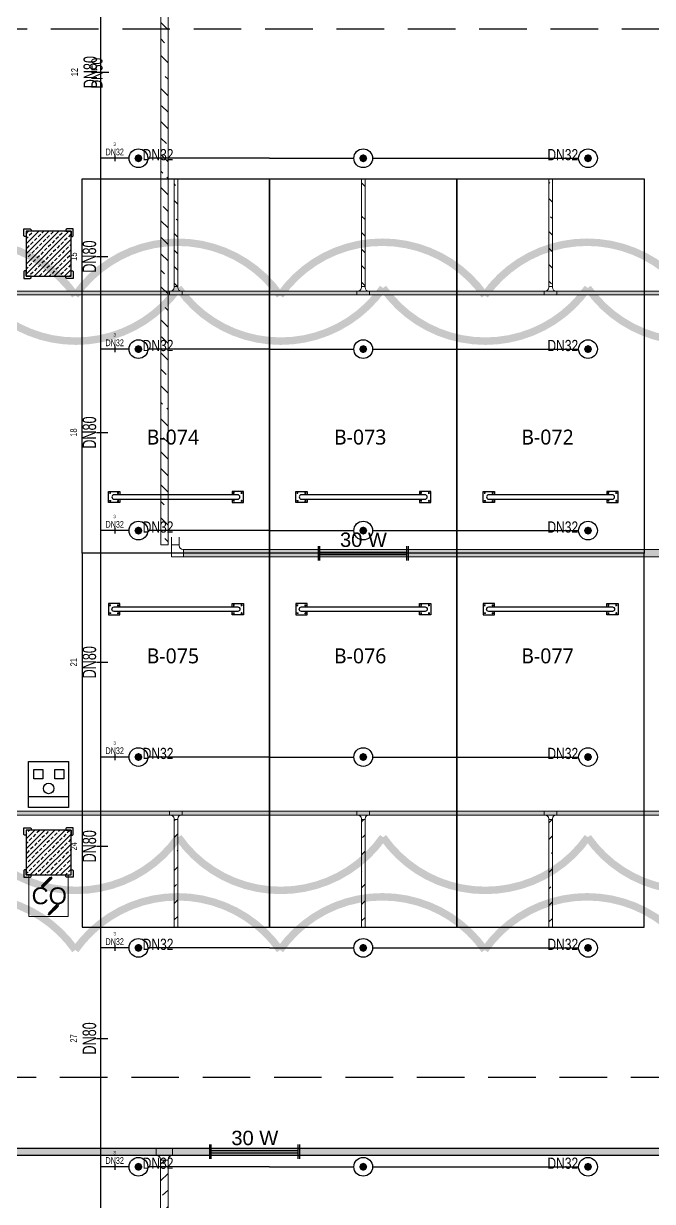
# Model space of a CAD drawing. Header units: millimetres. Extents: x -379292 to 1221486, y 92049 to 447512.
# Drawn here: x -226488 to -218096, y 251956 to 267694 of the extents above; entities that cross this region are included whole.
import ezdxf
from ezdxf.enums import TextEntityAlignment as Align

# ---------------------------------------------------------------- set-up
doc = ezdxf.new("R2010")
doc.units = ezdxf.units.MM
doc.linetypes.add('HIDDEN', pattern=[9.525, 6.35, -3.175])
for name, color, linetype in [('-M-YNGN-BORUID', 7, 'Continuous'), ('-M-YNGN-BORUUZUN', 7, 'Continuous'), ('-M-YNGN-BORUYUK', 7, 'Continuous'), ('-M-YNGN-SPR-YUK', 7, 'Continuous'), ('-M-YNGN-ZON1-CAP-', 7, 'Continuous'), ('-M-YNGN-ZON1-SPR-', 7, 'Continuous'), ('05_HATCH CONCRETE', 141, 'Continuous'), ('05_SYMBOL', 2, 'Continuous'), ('08_LAMP', 4, 'Continuous'), ('08_SOCKET', 4, 'Continuous'), ('202-A-Y-MahalAd', 141, 'Continuous'), ('E_CT_ZA', 6, 'Continuous')]:
    doc.layers.add(name, color=color, linetype=linetype)
doc.layers.add('-M-YNGN-SPR-CAPCIZGI', color=188, linetype='Continuous', plot=False)
for name, color, linetype, lineweight in [('-M-YNGN-ZON1', 5, 'SP', 30), ('08_DEDECTOR', 3, 'Continuous', 9), ('E_CT_AYDINLATMA', 3, 'Continuous', 9), ('E_CT_KIRMIZI', 1, 'Continuous', 9)]:
    doc.layers.add(name, color=color, linetype=linetype, lineweight=lineweight)
doc.styles.add('CIZGI', font='tahoma.ttf', dxfattribs={"width": 0.8, "oblique": 20})
doc.styles.add('HCAD', font='HCAD.SHX', dxfattribs={"width": 0.8, "height": 0.2})
doc.styles.add('PIPESIZE', font='hcad.shx', dxfattribs={"width": 0.8})
doc.styles.add('SPR-NOT', font='romans.shx')
doc.styles.get("Standard").update_dxf_attribs({"font": 'segoeuil.ttf'})
doc.styles.add('YAZI-2', font='arial.ttf', dxfattribs={"height": 2})
doc.styles.add('YAZI-3', font='arial.ttf', dxfattribs={"height": 3})
doc.linetypes.add('SP', pattern='A,2,-0.1,["SP",CIZGI,S=0.14,R=0.2,X=0,Y=-0.07],-0.255', length=2.355)
pattern_1 = [(225, (905000, -3e-07), (67.351921, -67.351921), []), (225, (904932.65, -3e-07), (67.351921, -67.351921), [47.625, -23.8125])]

# ---------------------------------------------------------------- blocks, each defined once
blk = doc.blocks.new('202_Vida')
at = {"color": 0, "linetype": 'ByBlock', "ltscale": 0.2}
for points in [[(1, 0), (-1, 0)], [(0, 1), (0, -1)]]:
    blk.add_lwpolyline(points, dxfattribs=at)
at = {"color": 0, "linetype": 'ByBlock'}
for radius in [0.42, 0.23, 0.155]:
    blk.add_circle((0, 0), radius, dxfattribs=at)
blk = doc.blocks.new('202_Stoper')
at = {"color": 0, "linetype": 'ByBlock'}
for points in [[(-750, -30), (-750, -75), (-900, -75), (-900, 75), (-750, 75), (-750, 30)], [(750, -30), (750, -75), (900, -75), (900, 75), (750, 75), (750, 30)]]:
    blk.add_lwpolyline(points, dxfattribs=at)
blk.add_lwpolyline([(825, -30, 1), (825, 30), (-825, 30, 1), (-825, -30)], format="xyb", close=True, dxfattribs=at)
at = {"color": 0, "linetype": 'ByBlock', "yscale": 10, "zscale": 10, "rotation": 180}
for p, xscale in [((-877, 53), -10), ((-772, 53), 10), ((772, 53), -10), ((877, 53), 10)]:
    blk.add_blockref('202_Vida', p, dxfattribs=dict(at, xscale=xscale))
at = {"color": 0, "linetype": 'ByBlock', "yscale": 10, "zscale": 10}
for p, xscale in [((-877, -52), 10), ((-772, -52), -10), ((772, -52), 10), ((877, -52), -10)]:
    blk.add_blockref('202_Vida', p, dxfattribs=dict(at, xscale=xscale))
blk = doc.blocks.new('202_Mahalblok')
at = {"color": 0, "linetype": 'ByBlock', "flags": 128}
blk.add_lwpolyline([(0, 0), (0, 5000), (2500, 5000), (2500, 0)], close=True, dxfattribs=at)
at = {"color": 252}
blk.add_blockref('202_Stoper', (1250, 750), dxfattribs=at)
at = {"color": 0, "linetype": 'ByBlock', "ltscale": 25}
blk.add_attdef('MAHALNO', text='', height=200, dxfattribs=at).set_placement((1209, 1390), align=Align.BOTTOM_CENTER)
blk = doc.blocks.new('bariyer')
at = {"color": 8, "ltscale": 25}
blk.add_lwpolyline([(0, -70), (15, -70, 0.414214), (30, -55), (30, 30), (-55, 30, 0.414214), (-70, 15), (-70, 0), (0, 0)], format="xyb", close=True, dxfattribs=at)
blk = doc.blocks.new('OtoParkBodrumKatMimari')
at = {"layer": '05_HATCH CONCRETE'}
h = blk.add_hatch(dxfattribs=at)
h.set_pattern_fill('ANSI33', color=8, scale=15, angle=180, style=0)
h.set_pattern_definition(pattern_1)
h.paths.add_polyline_path([(20500, 164100), (19900, 164100), (19900, 163500), (20500, 163500)])
h = blk.add_hatch(dxfattribs=at)
h.set_pattern_fill('ANSI33', color=8, scale=15, angle=180, style=0)
h.set_pattern_definition(pattern_1)
h.paths.add_polyline_path([(20500, 156100), (19900, 156100), (19900, 155500), (20500, 155500)])
at = {"color": 5}
for points in [[(20500, 164100), (19900, 164100), (19900, 163500), (20500, 163500)], [(20500, 156100), (19900, 156100), (19900, 155500), (20500, 155500)]]:
    blk.add_lwpolyline(points, close=True, dxfattribs=at)
at = {"layer": '05_SYMBOL', "color": 252, "linetype": 'HIDDEN', "ltscale": 100}
blk.add_lwpolyline([(130500, 154800), (130500, 164800, 0.414214), (128500, 166800), (19400, 166800, 0.414214), (17400, 164800), (17400, 154800, 0.414214), (19400, 152800), (128500, 152800, 0.414214)], format="xyb", close=True, dxfattribs=at)
at = {"layer": '05_SYMBOL', "color": 8, "xscale": -1}
for p in [(19900, 164100), (19900, 156100)]:
    blk.add_blockref('bariyer', p, dxfattribs=at)
at = {"layer": '05_SYMBOL', "color": 8}
for p in [(20500, 164100), (20500, 156100)]:
    blk.add_blockref('bariyer', p, dxfattribs=at)
at = {"layer": '05_SYMBOL', "color": 8, "rotation": 180}
for p in [(19900, 163500), (19900, 155500)]:
    blk.add_blockref('bariyer', p, dxfattribs=at)
at = {"layer": '05_SYMBOL', "color": 8, "xscale": -1, "rotation": 180}
for p in [(20500, 163500), (20500, 155500)]:
    blk.add_blockref('bariyer', p, dxfattribs=at)
at = {"layer": '202-A-Y-MahalAd', "color": 8, "ltscale": 25}
for p, values in [((20650, 159800), {'MAHALNO': 'B-074'}), ((23150, 159800), {'MAHALNO': 'B-073'}), ((25650, 159800), {'MAHALNO': 'B-072'})]:
    blk.add_blockref('202_Mahalblok', p, dxfattribs=at).add_auto_attribs(values)
ref = blk.add_blockref('202_Mahalblok', (20650, 159800), dxfattribs=dict(at, xscale=-1, rotation=180))
ref.add_attrib('MAHALNO', 'B-075', dxfattribs={"layer": '0', "color": 0, "linetype": 'ByBlock', "ltscale": 25, "height": 200}).set_placement((21859, 158267), align=Align.BOTTOM_CENTER)
ref = blk.add_blockref('202_Mahalblok', (23150, 159800), dxfattribs=dict(at, xscale=-1, rotation=180))
ref.add_attrib('MAHALNO', 'B-076', dxfattribs={"layer": '0', "color": 0, "linetype": 'ByBlock', "ltscale": 25, "height": 200}).set_placement((24359, 158267), align=Align.BOTTOM_CENTER)
ref = blk.add_blockref('202_Mahalblok', (25650, 159800), dxfattribs=dict(at, xscale=-1, rotation=180))
ref.add_attrib('MAHALNO', 'B-077', dxfattribs={"layer": '0', "color": 0, "linetype": 'ByBlock', "ltscale": 25, "height": 200}).set_placement((26859, 158267), align=Align.BOTTOM_CENTER)
blk = doc.blocks.new('SP-C-UP-12')
at = {"ltscale": 10}
blk.add_line((0, 0), (0, 0), dxfattribs=at)
at = {"color": 1, "linetype": 'Continuous'}
blk.add_circle((0, 0), 12.5, dxfattribs=at)
at = {"ltscale": 10}
for points in [[(-5.4, 0), (-3.8, 3.8), (-3.8, -3.8), (0, 5.4)], [(-3.8, -3.8), (0, 5.4), (0, -5.4), (3.8, 3.8)], [(0, -5.4), (3.8, 3.8), (3.8, -3.8), (5.4, 0)]]:
    blk.add_solid(points, dxfattribs=at)
at = {"layer": '-M-YNGN-SPR-YUK', "style": 'SPR-NOT', "width": 0.5, "flags": 9}
for tag, p in [('YUK', (0, 17.8)), ('CAP', (0, 14.4)), ('TIP', (0.2, 10.8))]:
    blk.add_attdef(tag, text='', height=2.5, dxfattribs=at).set_placement(p, align=Align.MIDDLE_CENTER)
blk = doc.blocks.new('SPRKL100')
at = {"layer": '-M-YNGN-SPR-CAPCIZGI'}
blk.add_line((0, 0.431), (0, -0.431), dxfattribs=at)
at = {"layer": '-M-YNGN-BORUID', "color": 0, "style": 'HCAD', "width": 0.8, "flags": 1}
blk.add_attdef('DIC', text='', height=0.4, dxfattribs=at).set_placement((0, -1.693), align=Align.CENTER)
at = {"layer": '-M-YNGN-BORUUZUN', "color": 0, "style": 'HCAD', "width": 0.7}
blk.add_attdef('BOY', text='', height=0.8, dxfattribs=at).set_placement((0, -1.08), align=Align.CENTER)
at = {"layer": '-M-YNGN-BORUYUK', "color": 6, "style": 'PIPESIZE', "width": 0.8}
blk.add_attdef('YUK', text='', height=0.5, dxfattribs=at).set_placement((0, 1.866), align=Align.CENTER)
at = {"color": 0, "style": 'PIPESIZE', "width": 0.7}
blk.add_attdef('CAP', text='', height=1, dxfattribs=at).set_placement((0, 0.45), align=Align.CENTER)
blk = doc.blocks.new('A$C69E769C9')
at = {"layer": '-M-YNGN-ZON1', "linetype": 'SP', "ltscale": 500}
for p, q in [((1127.3, 0), (1127.3, 2880.3)), ((1164.8, 1785.3), (1127.3, 1785.3)), ((1352.3, 1785.3), (1189.8, 1785.3)), ((1352.3, 1785.3), (1464.8, 1785.3)), ((1489.8, 1785.3), (1764.8, 1785.3)), ((1164.8, 1530.3), (1127.3, 1530.3)), ((1352.3, 1530.3), (1189.8, 1530.3)), ((1352.3, 1530.3), (1464.8, 1530.3)), ((1489.8, 1530.3), (1764.8, 1530.3)), ((1164.8, 1287.8), (1127.3, 1287.8)), ((1352.3, 1287.8), (1189.8, 1287.8)), ((1352.3, 1287.8), (1464.8, 1287.8)), ((1489.8, 1287.8), (1764.8, 1287.8)), ((1164.8, 985.3), (1127.3, 985.3)), ((1352.3, 985.3), (1189.8, 985.3)), ((1352.3, 985.3), (1464.8, 985.3)), ((1489.8, 985.3), (1764.8, 985.3)), ((1164.8, 730.3), (1127.3, 730.3)), ((1352.3, 730.3), (1189.8, 730.3)), ((1352.3, 730.3), (1464.8, 730.3)), ((1489.8, 730.3), (1764.8, 730.3)), ((1164.8, 437.8), (1127.3, 437.8)), ((1352.3, 437.8), (1189.8, 437.8)), ((1352.3, 437.8), (1464.8, 437.8)), ((1489.8, 437.8), (1764.8, 437.8))]:
    blk.add_line(p, q, dxfattribs=at)
at = {"layer": '-M-YNGN-ZON1-CAP-'}
ref = blk.add_blockref('SPRKL100', (1130.1, 1900.3), dxfattribs=dict(at, xscale=18.00000000000009, yscale=18.00000000000009, zscale=18.00000000000009, rotation=90))
ref.add_attrib('YUK', '12', dxfattribs={"layer": '-M-YNGN-BORUYUK', "color": 6, "height": 9, "rotation": 90, "style": 'PIPESIZE', "width": 0.8}).set_placement((1096.5, 1900.3), align=Align.CENTER)
ref.add_attrib('CAP', 'DN80', dxfattribs={"layer": '0', "color": 0, "height": 18, "rotation": 90, "style": 'PIPESIZE', "width": 0.7}).set_placement((1122, 1900.3), align=Align.CENTER)
ref = blk.add_blockref('SPRKL100', (1145.6, 1785.1), dxfattribs=dict(at, xscale=9, yscale=9, zscale=9))
ref.add_attrib('YUK', '3', dxfattribs={"layer": '-M-YNGN-BORUYUK', "color": 6, "height": 4.5, "style": 'PIPESIZE', "width": 0.8}).set_placement((1145.6, 1801.9), align=Align.CENTER)
ref.add_attrib('CAP', 'DN32', dxfattribs={"layer": '0', "color": 0, "height": 9, "style": 'PIPESIZE', "width": 0.7}).set_placement((1145.6, 1789.2), align=Align.CENTER)
ref = blk.add_blockref('SPRKL100', (1128.9, 1653.9), dxfattribs=dict(at, xscale=18.00000000000009, yscale=18.00000000000009, zscale=18.00000000000009, rotation=90))
ref.add_attrib('YUK', '15', dxfattribs={"layer": '-M-YNGN-BORUYUK', "color": 6, "height": 9, "rotation": 90, "style": 'PIPESIZE', "width": 0.8}).set_placement((1095.3, 1653.9), align=Align.CENTER)
ref.add_attrib('CAP', 'DN80', dxfattribs={"layer": '0', "color": 0, "height": 18, "rotation": 90, "style": 'PIPESIZE', "width": 0.7}).set_placement((1120.8, 1653.9), align=Align.CENTER)
ref = blk.add_blockref('SPRKL100', (1145.6, 1530.1), dxfattribs=dict(at, xscale=9, yscale=9, zscale=9))
ref.add_attrib('YUK', '3', dxfattribs={"layer": '-M-YNGN-BORUYUK', "color": 6, "height": 4.5, "style": 'PIPESIZE', "width": 0.8}).set_placement((1145.6, 1546.9), align=Align.CENTER)
ref.add_attrib('CAP', 'DN32', dxfattribs={"layer": '0', "color": 0, "height": 9, "style": 'PIPESIZE', "width": 0.7}).set_placement((1145.6, 1534.2), align=Align.CENTER)
ref = blk.add_blockref('SPRKL100', (1128.9, 1418.8), dxfattribs=dict(at, xscale=18.00000000000009, yscale=18.00000000000009, zscale=18.00000000000009, rotation=90))
ref.add_attrib('YUK', '18', dxfattribs={"layer": '-M-YNGN-BORUYUK', "color": 6, "height": 9, "rotation": 90, "style": 'PIPESIZE', "width": 0.8}).set_placement((1095.3, 1418.8), align=Align.CENTER)
ref.add_attrib('CAP', 'DN80', dxfattribs={"layer": '0', "color": 0, "height": 18, "rotation": 90, "style": 'PIPESIZE', "width": 0.7}).set_placement((1120.8, 1418.8), align=Align.CENTER)
ref = blk.add_blockref('SPRKL100', (1145.6, 1287.6), dxfattribs=dict(at, xscale=9, yscale=9, zscale=9))
ref.add_attrib('YUK', '3', dxfattribs={"layer": '-M-YNGN-BORUYUK', "color": 6, "height": 4.5, "style": 'PIPESIZE', "width": 0.8}).set_placement((1145.6, 1304.4), align=Align.CENTER)
ref.add_attrib('CAP', 'DN32', dxfattribs={"layer": '0', "color": 0, "height": 9, "style": 'PIPESIZE', "width": 0.7}).set_placement((1145.6, 1291.7), align=Align.CENTER)
ref = blk.add_blockref('SPRKL100', (1128.9, 1111.9), dxfattribs=dict(at, xscale=18.00000000000009, yscale=18.00000000000009, zscale=18.00000000000009, rotation=90))
ref.add_attrib('YUK', '21', dxfattribs={"layer": '-M-YNGN-BORUYUK', "color": 6, "height": 9, "rotation": 90, "style": 'PIPESIZE', "width": 0.8}).set_placement((1095.3, 1111.9), align=Align.CENTER)
ref.add_attrib('CAP', 'DN80', dxfattribs={"layer": '0', "color": 0, "height": 18, "rotation": 90, "style": 'PIPESIZE', "width": 0.7}).set_placement((1120.8, 1111.9), align=Align.CENTER)
ref = blk.add_blockref('SPRKL100', (1145.6, 985.1), dxfattribs=dict(at, xscale=9, yscale=9, zscale=9))
ref.add_attrib('YUK', '3', dxfattribs={"layer": '-M-YNGN-BORUYUK', "color": 6, "height": 4.5, "style": 'PIPESIZE', "width": 0.8}).set_placement((1145.6, 1001.9), align=Align.CENTER)
ref.add_attrib('CAP', 'DN32', dxfattribs={"layer": '0', "color": 0, "height": 9, "style": 'PIPESIZE', "width": 0.7}).set_placement((1145.6, 989.2), align=Align.CENTER)
ref = blk.add_blockref('SPRKL100', (1128.9, 866), dxfattribs=dict(at, xscale=18.00000000000009, yscale=18.00000000000009, zscale=18.00000000000009, rotation=90))
ref.add_attrib('YUK', '24', dxfattribs={"layer": '-M-YNGN-BORUYUK', "color": 6, "height": 9, "rotation": 90, "style": 'PIPESIZE', "width": 0.8}).set_placement((1095.3, 866), align=Align.CENTER)
ref.add_attrib('CAP', 'DN80', dxfattribs={"layer": '0', "color": 0, "height": 18, "rotation": 90, "style": 'PIPESIZE', "width": 0.7}).set_placement((1120.8, 866), align=Align.CENTER)
ref = blk.add_blockref('SPRKL100', (1145.6, 730.1), dxfattribs=dict(at, xscale=9, yscale=9, zscale=9))
ref.add_attrib('YUK', '3', dxfattribs={"layer": '-M-YNGN-BORUYUK', "color": 6, "height": 4.5, "style": 'PIPESIZE', "width": 0.8}).set_placement((1145.6, 746.9), align=Align.CENTER)
ref.add_attrib('CAP', 'DN32', dxfattribs={"layer": '0', "color": 0, "height": 9, "style": 'PIPESIZE', "width": 0.7}).set_placement((1145.6, 734.2), align=Align.CENTER)
ref = blk.add_blockref('SPRKL100', (1128.9, 609.3), dxfattribs=dict(at, xscale=18.00000000000009, yscale=18.00000000000009, zscale=18.00000000000009, rotation=90))
ref.add_attrib('YUK', '27', dxfattribs={"layer": '-M-YNGN-BORUYUK', "color": 6, "height": 9, "rotation": 90, "style": 'PIPESIZE', "width": 0.8}).set_placement((1095.3, 609.3), align=Align.CENTER)
ref.add_attrib('CAP', 'DN80', dxfattribs={"layer": '0', "color": 0, "height": 18, "rotation": 90, "style": 'PIPESIZE', "width": 0.7}).set_placement((1120.8, 609.3), align=Align.CENTER)
ref = blk.add_blockref('SPRKL100', (1145.6, 437.6), dxfattribs=dict(at, xscale=9, yscale=9, zscale=9))
ref.add_attrib('YUK', '3', dxfattribs={"layer": '-M-YNGN-BORUYUK', "color": 6, "height": 4.5, "style": 'PIPESIZE', "width": 0.8}).set_placement((1145.6, 454.4), align=Align.CENTER)
ref.add_attrib('CAP', 'DN32', dxfattribs={"layer": '0', "color": 0, "height": 9, "style": 'PIPESIZE', "width": 0.7}).set_placement((1145.6, 441.7), align=Align.CENTER)
at = {"layer": '-M-YNGN-ZON1-SPR-', "linetype": 'Continuous'}
for p in [(1177.3, 1785.3), (1477.3, 1785.3), (1777.3, 1785.3), (1177.3, 1530.3), (1477.3, 1530.3), (1777.3, 1530.3), (1177.3, 1287.8), (1477.3, 1287.8), (1777.3, 1287.8), (1177.3, 985.3), (1477.3, 985.3), (1777.3, 985.3), (1177.3, 730.3), (1477.3, 730.3), (1777.3, 730.3), (1177.3, 437.8), (1477.3, 437.8), (1777.3, 437.8)]:
    blk.add_blockref('SP-C-UP-12', p, dxfattribs=at)
at = {"layer": '-M-YNGN-ZON1-CAP-', "ltscale": 20, "style": 'PIPESIZE', "width": 0.8}
blk.add_text('DN50', height=15, rotation=90, dxfattribs=at).set_placement((1121.9, 1899), align=Align.MIDDLE_CENTER)
for p in [(1203.5, 1790.1), (1743.6, 1790.1), (1203.5, 1535.1), (1743.6, 1535.1), (1203.5, 1292.6), (1743.6, 1292.6), (1203.5, 990.1), (1743.6, 990.1), (1203.5, 735.1), (1743.6, 735.1), (1203.5, 442.6), (1743.6, 442.6)]:
    blk.add_text('DN32', height=15, dxfattribs=at).set_placement(p, align=Align.MIDDLE_CENTER)
blk = doc.blocks.new('*U579')
h = blk.add_hatch()
h.set_pattern_fill('ANSI33', color=0, scale=50, angle=1, style=0)
h.paths.add_polyline_path([(-49092, 100), (-194, 100), (-194, 0), (-49092, 0)])
at = {"color": 0}
blk.add_lwpolyline([(-49092, 100), (-194, 100), (-194, 0), (-49092, 0)], close=True, dxfattribs=at)
at = {"ltscale": 25, "flags": 1}
for tag, p in [('YUKSEKLIK', (-229, -149)), ('KALINLIK', (-229, -213))]:
    blk.add_attdef(tag, p, '', height=50, dxfattribs=at)
blk = doc.blocks.new('*U580')
h = blk.add_hatch()
h.set_pattern_fill('ANSI33', color=0, scale=50, angle=1, style=0)
h.paths.add_polyline_path([(-7931, 100), (-242, 100), (-242, 0), (-7931, 0)])
at = {"color": 0}
blk.add_lwpolyline([(-7931, 100), (-242, 100), (-242, 0), (-7931, 0)], close=True, dxfattribs=at)
at = {"ltscale": 25, "flags": 1}
for tag, p in [('YUKSEKLIK', (-229, -149)), ('KALINLIK', (-229, -213))]:
    blk.add_attdef(tag, p, '', height=50, dxfattribs=at)
blk = doc.blocks.new('*U141')
at = {"color": 0}
for p, q in [((0, 264), (-264, 264)), ((-264, 164), (-150, 164)), ((-160, 264), (-160, 164)), ((0, 0), (0, 264)), ((-100, 0), (-100, 114)), ((0, 104), (-100, 104))]:
    blk.add_line(p, q, dxfattribs=at)
blk.add_arc((-150, 114), 50, 0, 90, dxfattribs=at)
blk = doc.blocks.new('*U623')
h = blk.add_hatch()
h.set_pattern_fill('ANSI33', color=0, scale=50, angle=1, style=0)
h.paths.add_polyline_path([(-5763, 100), (-233, 100), (-233, 0), (-5763, 0)])
at = {"color": 0}
blk.add_lwpolyline([(-5763, 100), (-233, 100), (-233, 0), (-5763, 0)], close=True, dxfattribs=at)
at = {"ltscale": 25, "flags": 1}
for tag, p in [('YUKSEKLIK', (-229, -149)), ('KALINLIK', (-229, -213))]:
    blk.add_attdef(tag, p, '', height=50, dxfattribs=at)
blk = doc.blocks.new('*U654')
h = blk.add_hatch()
h.set_pattern_fill('ANSI33', color=0, scale=50, angle=1, style=0)
h.paths.add_polyline_path([(-115024, 100), (-249, 100), (-249, 0), (-115024, 0)])
at = {"color": 0}
blk.add_lwpolyline([(-115024, 100), (-249, 100), (-249, 0), (-115024, 0)], close=True, dxfattribs=at)
at = {"ltscale": 25, "flags": 1}
for tag, p in [('YUKSEKLIK', (-229, -149)), ('KALINLIK', (-229, -213))]:
    blk.add_attdef(tag, p, '', height=50, dxfattribs=at)
blk = doc.blocks.new('*U682')
h = blk.add_hatch()
h.set_pattern_fill('ANSI33', color=0, scale=50, angle=1, style=0)
h.paths.add_polyline_path([(-14068, 100), (100307, 100), (100307, 0), (-14068, 0)])
at = {"color": 0}
blk.add_lwpolyline([(-14068, 100), (100307, 100), (100307, 0), (-14068, 0)], close=True, dxfattribs=at)
at = {"ltscale": 25, "flags": 1}
for tag, p in [('YUKSEKLIK', (-229, -149)), ('KALINLIK', (-229, -213))]:
    blk.add_attdef(tag, p, '', height=50, dxfattribs=at)
blk = doc.blocks.new('*U221')
at = {"color": 0}
for p, q in [((264, 264), (-164, 264)), ((-164, 164), (-50, 164)), ((-60, 264), (-60, 164)), ((0, 264), (264, 264)), ((264, 164), (150, 164)), ((160, 264), (160, 164)), ((0, 0), (0, 114)), ((0, 104), (100, 104)), ((100, 0), (100, 114))]:
    blk.add_line(p, q, dxfattribs=at)
for centre, start, end in [((-50, 114), 0, 90), ((150, 114), 90, 180)]:
    blk.add_arc(centre, 50, start, end, dxfattribs=at)
blk = doc.blocks.new('*U745')
h = blk.add_hatch()
h.set_pattern_fill('ANSI33', color=0, scale=50, angle=1, style=0)
h.paths.add_polyline_path([(-53157, 50), (113, 50), (113, 0), (-53157, 0)])
at = {"color": 0}
blk.add_lwpolyline([(-53157, 50), (113, 50), (113, 0), (-53157, 0)], close=True, dxfattribs=at)
at = {"ltscale": 25, "flags": 1}
for tag, p in [('YUKSEKLIK', (-229, -149)), ('KALINLIK', (-229, -213))]:
    blk.add_attdef(tag, p, '', height=50, dxfattribs=at)
blk = doc.blocks.new('*U746')
h = blk.add_hatch()
h.set_pattern_fill('ANSI33', color=0, scale=50, angle=1, style=0)
h.paths.add_polyline_path([(-53157, 50), (113, 50), (113, 0), (-53157, 0)])
at = {"color": 0}
blk.add_lwpolyline([(-53157, 50), (113, 50), (113, 0), (-53157, 0)], close=True, dxfattribs=at)
at = {"ltscale": 25, "flags": 1}
for tag, p in [('YUKSEKLIK', (-229, -149)), ('KALINLIK', (-229, -213))]:
    blk.add_attdef(tag, p, '', height=50, dxfattribs=at)
blk = doc.blocks.new('40 W SIVA ÜSTÜ ETANJ LED 50')
at = {"layer": '08_LAMP'}
for p, q in [((-625, -100), (-625, 100)), ((-605, -100), (-605, 100)), ((-605, 15), (605, 15)), ((605, -100), (605, 100)), ((625, -100), (625, 100)), ((-605, -15), (605, -15))]:
    blk.add_line(p, q, dxfattribs=at)
at = {"layer": '08_LAMP', "color": 2, "style": 'YAZI-2'}
blk.add_text('30 W', height=200, dxfattribs=at).set_placement((0, 90), align=Align.CENTER)
blk = doc.blocks.new('40 W SIVA ÜSTÜ ETANJ LED 50--')
at = {"layer": '08_LAMP'}
for p, q in [((-625, -100), (-625, 100)), ((-605, -100), (-605, 100)), ((-605, 15), (605, 15)), ((605, -100), (605, 100)), ((625, -100), (625, 100)), ((-605, -15), (605, -15))]:
    blk.add_line(p, q, dxfattribs=at)
at = {"layer": '08_LAMP', "color": 2, "style": 'YAZI-2'}
blk.add_text('30 W', height=200, dxfattribs=at).set_placement((0, 90), align=Align.CENTER)
blk = doc.blocks.new('PRIZKOM 50')
at = {"layer": '08_SOCKET', "color": 3}
for p, q in [((-191, 0), (-191, 439)), ((-191, 439), (191, 439)), ((191, 439), (191, 0)), ((-191, 335), (191, 335)), ((-145, 76), (-145, 165)), ((-145, 165), (-61, 165)), ((-61, 165), (-61, 76)), ((54, 165), (139, 165)), ((54, 76), (54, 165)), ((139, 165), (139, 76)), ((191, 0), (-191, 0)), ((-61, 76), (-145, 76)), ((139, 76), (54, 76))]:
    blk.add_line(p, q, dxfattribs=at)
blk.add_circle((-1, 256), 50.5, dxfattribs=at)
blk = doc.blocks.new('CO 250')
at = {"layer": '08_DEDECTOR'}
for p, q in [((17, 243), (-84, 142)), ((45, 251), (-74, 132)), ((37, 223), (-64, 122)), ((45, 250), (45, 243)), ((114, -136), (-5, -255)), ((104, -126), (3, -227)), ((124, -146), (23, -247)), ((-5, -247), (-5, -255)), ((-5, -255), (3, -255))]:
    blk.add_line(p, q, dxfattribs=at)
at = {"layer": '08_DEDECTOR', "ltscale": 25}
blk.add_lwpolyline([(-262, 278), (-262, -278), (262, -278), (262, 278)], close=True, dxfattribs=at)
at = {"layer": '08_DEDECTOR'}
for centre, radius, start, end in [((37, 223), 27.7, 72.9688, 135), ((17, 243), 27.7, 315, 0), ((-55, 112), 41.6, 135, 180), ((-55, 112), 27.7, 135, 180), ((-55, 112), 13.9, 135, 180), ((95, -116), 13.9, 315, 350.4112), ((95, -116), 27.7, 315, 355.2224), ((95, -116), 41.6, 315, 356.817), ((23, -247), 27.7, 135, 180), ((3, -227), 27.7, 270, 315)]:
    blk.add_arc(centre, radius, start, end, dxfattribs=at)
at = {"layer": '08_DEDECTOR', "color": 3, "style": 'YAZI-3'}
blk.add_text('CO', height=225, dxfattribs=at).set_placement((-226, -113))
blk = doc.blocks.new('*U1011')
h = blk.add_hatch()
h.set_pattern_fill('ANSI33', color=0, scale=50, angle=1, style=0)
h.paths.add_polyline_path([(-2093, 50), (-653, 50), (-653, 0), (-2093, 0)])
at = {"color": 0}
blk.add_lwpolyline([(-2093, 50), (-653, 50), (-653, 0), (-2093, 0)], close=True, dxfattribs=at)
at = {"ltscale": 25, "flags": 1}
for tag, p in [('YUKSEKLIK', (-229, -149)), ('KALINLIK', (-229, -213))]:
    blk.add_attdef(tag, p, '', height=50, dxfattribs=at)
blk = doc.blocks.new('*U1012')
at = {"color": 0}
for p, q in [((214, 214), (-164, 214)), ((-164, 164), (-50, 164)), ((-60, 214), (-60, 164)), ((0, 214), (214, 214)), ((214, 164), (100, 164)), ((110, 214), (110, 164)), ((0, 0), (0, 114)), ((0, 104), (50, 104)), ((50, 0), (50, 114))]:
    blk.add_line(p, q, dxfattribs=at)
for centre, start, end in [((-50, 114), 0, 90), ((100, 114), 90, 180)]:
    blk.add_arc(centre, 50, start, end, dxfattribs=at)

msp = doc.modelspace()

# ---------------------------------------------------------------- block references
at = {"color": 8}
msp.add_blockref('OtoParkBodrumKatMimari', (-246354.8, 100818.8), dxfattribs=at)

# ---------------------------------------------------------------- next in the draw order: linework, layer by layer
at = {"color": 30, "const_width": 100}
for points in [[(-228529.4, 264061.1, -0.5205671), (-225797.5, 264061.1, -0.5205671), (-223065.6, 264061.1, -0.5205671), (-220333.7, 264061.1, -0.5205671), (-217601.9, 264061.1, -0.5205671), (-214870, 264061.1, -0.5205671), (-212138.1, 264061.1, -0.5205671), (-209406.2, 264061.1, -0.5205671), (-206674.3, 264061.1, -0.5205671), (-203942.4, 264061.1, -0.5205671), (-201210.5, 264061.1, -0.5205671), (-198478.6, 264061.1, -0.5205671), (-195746.7, 264061.1, -0.5205671), (-193014.8, 264061.1, -0.5205671), (-190282.9, 264061.1, -0.5205671), (-187551, 264061.1, -0.5205671), (-184819.1, 264061.1, -0.5205671), (-182087.3, 264061.1, -0.5205671), (-179355.4, 264061.1, -0.5205671), (-176623.5, 264061.1, -0.5205671), (-173891.6, 264061.1, -0.5205671)], [(-172516.4, 264161.4, -0.5205671), (-175248.3, 264161.4, -0.5205671), (-177980.2, 264161.4, -0.5205671), (-180712.1, 264161.4, -0.5205671), (-183444, 264161.4, -0.5205671), (-186175.8, 264161.4, -0.5205671), (-188907.7, 264161.4, -0.5205671), (-191639.6, 264161.4, -0.5205671), (-194371.5, 264161.4, -0.5205671), (-197103.4, 264161.4, -0.5205671), (-199835.3, 264161.4, -0.5205671), (-202567.2, 264161.4, -0.5205671), (-205299.1, 264161.4, -0.5205671), (-208031, 264161.4, -0.5205671), (-210762.9, 264161.4, -0.5205671), (-213494.8, 264161.4, -0.5205671), (-216226.7, 264161.4, -0.5205671), (-218958.6, 264161.4, -0.5205671), (-221690.4, 264161.4, -0.5205671), (-224422.3, 264161.4, -0.5205671), (-227154.2, 264161.4, -0.5205671)], [(-172516.4, 256823, -0.5205671), (-175248.3, 256823, -0.5205671), (-177980.2, 256823, -0.5205671), (-180712.1, 256823, -0.5205671), (-183444, 256823, -0.5205671), (-186175.8, 256823, -0.5205671), (-188907.7, 256823, -0.5205671), (-191639.6, 256823, -0.5205671), (-194371.5, 256823, -0.5205671), (-197103.4, 256823, -0.5205671), (-199835.3, 256823, -0.5205671), (-202567.2, 256823, -0.5205671), (-205299.1, 256823, -0.5205671), (-208031, 256823, -0.5205671), (-210762.9, 256823, -0.5205671), (-213494.8, 256823, -0.5205671), (-216226.7, 256823, -0.5205671), (-218958.6, 256823, -0.5205671), (-221690.4, 256823, -0.5205671), (-224422.3, 256823, -0.5205671), (-227154.2, 256823, -0.5205671)], [(-228529.4, 255315.3, -0.5205671), (-225797.5, 255315.3, -0.5205671), (-223065.6, 255315.3, -0.5205671), (-220333.7, 255315.3, -0.5205671), (-217601.9, 255315.3, -0.5205671), (-214870, 255315.3, -0.5205671), (-212138.1, 255315.3, -0.5205671), (-209406.2, 255315.3, -0.5205671), (-206674.3, 255315.3, -0.5205671), (-203942.4, 255315.3, -0.5205671), (-201210.5, 255315.3, -0.5205671), (-198478.6, 255315.3, -0.5205671), (-195746.7, 255315.3, -0.5205671), (-193014.8, 255315.3, -0.5205671), (-190282.9, 255315.3, -0.5205671), (-187551, 255315.3, -0.5205671), (-184819.1, 255315.3, -0.5205671), (-182087.3, 255315.3, -0.5205671), (-179355.4, 255315.3, -0.5205671), (-176623.5, 255315.3, -0.5205671), (-173891.6, 255315.3, -0.5205671)]]:
    msp.add_lwpolyline(points, format="xyb", dxfattribs=at)

# ---------------------------------------------------------------- next in the draw order: block references
at = {"layer": '-M-YNGN-ZON1', "ltscale": 25, "xscale": 10, "yscale": 10, "zscale": 10}
msp.add_blockref('A$C69E769C9', (-236728.2, 248041), dxfattribs=at)
at = {"layer": '08_DEDECTOR'}
msp.add_blockref('CO 250', (-226154.8, 256040.3), dxfattribs=at)
at = {"layer": '08_LAMP', "xscale": 0.96, "yscale": 0.96, "zscale": 0.96}
for name, p in [('40 W SIVA ÜSTÜ ETANJ LED 50', (-221952.1, 260614.8)), ('40 W SIVA ÜSTÜ ETANJ LED 50--', (-223402.1, 252622.2))]:
    msp.add_blockref(name, p, dxfattribs=at)
at = {"layer": '08_SOCKET', "xscale": 1.4, "yscale": 1.4, "zscale": 1.4, "rotation": 180}
msp.add_blockref('PRIZKOM 50', (-226154.8, 257832.7), dxfattribs=at)
at = {"layer": 'E_CT_AYDINLATMA'}
for name, p, rotation in [('*U580', (-224657.8, 260486.9), 270), ('*U579', (-224546.8, 260668.8), 180)]:
    msp.add_blockref(name, p, dxfattribs=dict(at, rotation=rotation))
at = {"layer": 'E_CT_AYDINLATMA', "color": 2, "xscale": -1, "rotation": 89.99999999999997}
msp.add_blockref('*U141', (-224249.1, 260568.8), dxfattribs=at)
at = {"layer": 'E_CT_AYDINLATMA'}
msp.add_blockref('*U682', (-215536.5, 252568.8), dxfattribs=at)
at = {"layer": 'E_CT_AYDINLATMA', "color": 2}
msp.add_blockref('*U221', (-224659.8, 252404.7), dxfattribs=at)
at = {"layer": 'E_CT_AYDINLATMA', "xscale": -1, "rotation": 89.99999999999994}
msp.add_blockref('*U623', (-224559.8, 246745.8), dxfattribs=at)
at = {"layer": 'E_CT_KIRMIZI', "color": 1}
for name, p, rotation in [('*U1011', (-224479.8, 263525.8), 270), ('*U1011', (-221979.8, 263525.8), 270), ('*U1011', (-219479.8, 263525.8), 270), ('*U746', (-229692.1, 264118.8), 180), ('*U745', (-229692.1, 257168.8), 180)]:
    msp.add_blockref(name, p, dxfattribs=dict(at, rotation=rotation))
at = {"layer": 'E_CT_KIRMIZI', "color": 2, "rotation": 180}
for p in [(-224429.8, 264282.8), (-221929.8, 264282.8), (-219429.8, 264282.8)]:
    msp.add_blockref('*U1012', p, dxfattribs=at)
at = {"layer": 'E_CT_KIRMIZI', "color": 2, "xscale": -1}
for p in [(-224429.8, 256954.8), (-221929.8, 256954.8), (-219429.8, 256954.8)]:
    msp.add_blockref('*U1012', p, dxfattribs=at)
at = {"layer": 'E_CT_KIRMIZI', "color": 1, "xscale": -1, "rotation": 270}
for p in [(-224479.8, 257711.7), (-221979.8, 257711.7), (-219479.8, 257711.7)]:
    msp.add_blockref('*U1011', p, dxfattribs=at)
at = {"layer": 'E_CT_ZA', "color": 112, "rotation": 180}
msp.add_blockref('*U654', (-230054.1, 252668.8), dxfattribs=at)

doc.saveas('drawing.dxf')
